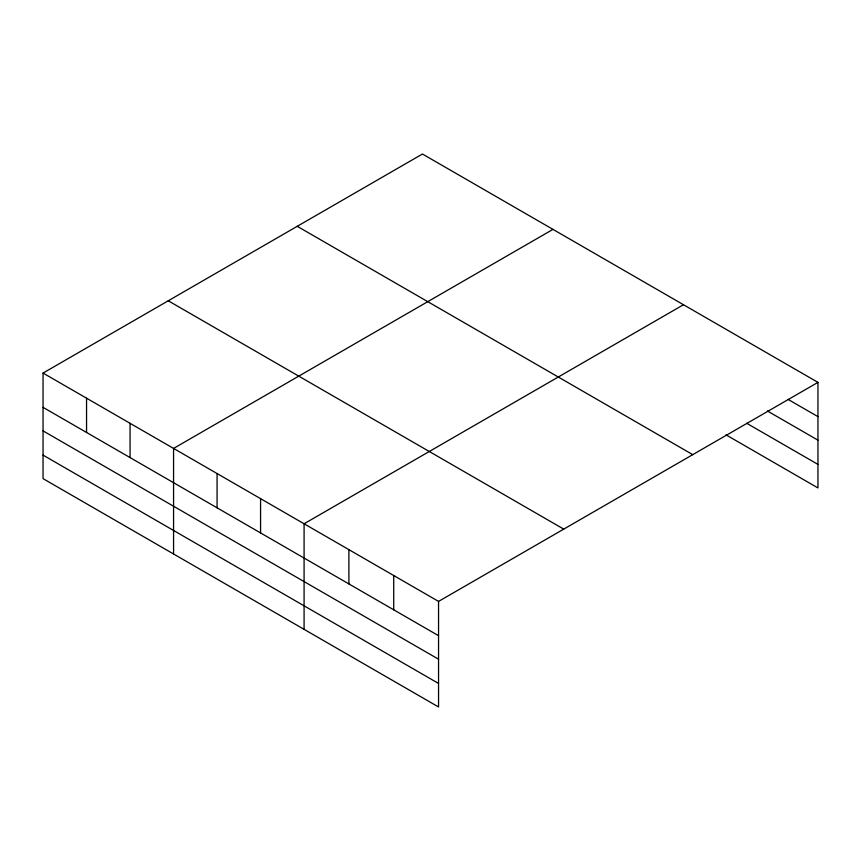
<?xml version="1.0" encoding="UTF-8"?>
<svg xmlns="http://www.w3.org/2000/svg" width="861" height="861" viewBox="0 0 861 861"><rect width="100%" height="100%" fill="white"/><g stroke="black" fill="none" stroke-linecap="round" stroke-linejoin="round"><path stroke-width="1.29" d="M438.55 659.214L438.55 601.408L43.05 373.071L43.05 478.63L438.55 706.978L438.55 659.214L43.05 430.877M726.006 434.848L817.95 487.929L817.95 382.37L422.45 154.022L43.05 373.071M552.966 229.381L173.567 448.42L173.567 553.989M683.483 304.729L304.084 523.779L304.084 629.337M438.55 601.408L817.95 382.37M788.063 399.386L817.95 416.638M767.377 410.966L817.95 440.165M746.691 423.268L817.95 464.402M297.249 226.314L692.75 454.651M168.25 300.79L563.751 529.128M43.05 407.35L438.55 635.687M43.05 455.114L438.55 683.451M393.725 575.535L393.725 609.814M348.899 549.652L348.899 583.93M260.571 498.659L260.571 532.937M217.069 473.539L217.069 507.818M130.065 423.311L130.065 457.578M86.552 398.191L86.552 432.47"/></g></svg>
